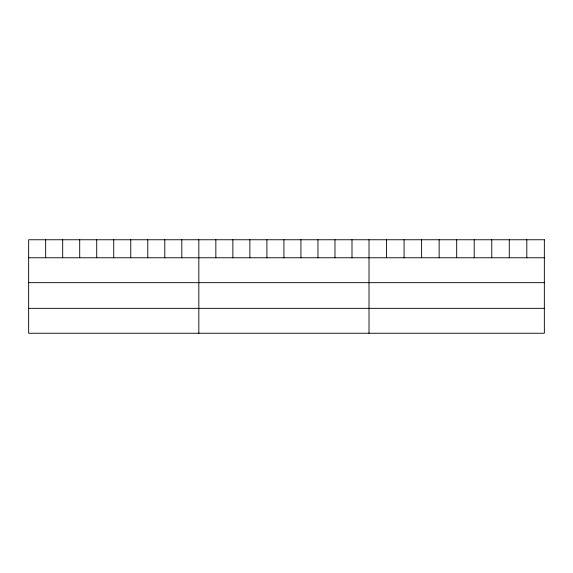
<?xml version="1.0" encoding="UTF-8"?>
<svg xmlns="http://www.w3.org/2000/svg" width="573" height="573" viewBox="0 0 573 573"><rect width="100%" height="100%" fill="white"/><g stroke="black" fill="none" stroke-linecap="round" stroke-linejoin="round"><path stroke-width="0.86" d="M28.65 257.764L544.35 257.764M28.65 282.675L544.35 282.675M28.65 308.331L544.35 308.331M526.816 239.758L526.816 257.764M509.282 239.758L509.282 257.764M491.749 239.758L491.749 257.764M474.215 239.758L474.215 257.764M456.681 239.758L456.681 257.764M439.147 239.758L439.147 257.764M421.613 239.758L421.613 257.764M404.08 239.758L404.08 257.764M386.546 239.758L386.546 257.764M369.012 239.758L369.012 333.242M351.994 239.758L351.994 257.764M334.976 239.758L334.976 257.764M317.958 239.758L317.958 257.764M300.94 239.758L300.94 257.764M283.921 239.758L283.921 257.764M266.903 239.758L266.903 257.764M249.885 239.758L249.885 257.764M232.867 239.758L232.867 257.764M215.849 239.758L215.849 257.764M198.831 239.758L198.831 333.242M181.813 239.758L181.813 257.764M164.795 239.758L164.795 257.764M147.777 239.758L147.777 257.764M130.759 239.758L130.759 257.764M113.741 239.758L113.741 257.764M96.722 239.758L96.722 257.764M79.704 239.758L79.704 257.764M62.686 239.758L62.686 257.764M45.668 239.758L45.668 257.764M544.35 239.758L28.65 239.758L28.65 333.242L544.35 333.242L544.35 239.758"/></g></svg>
